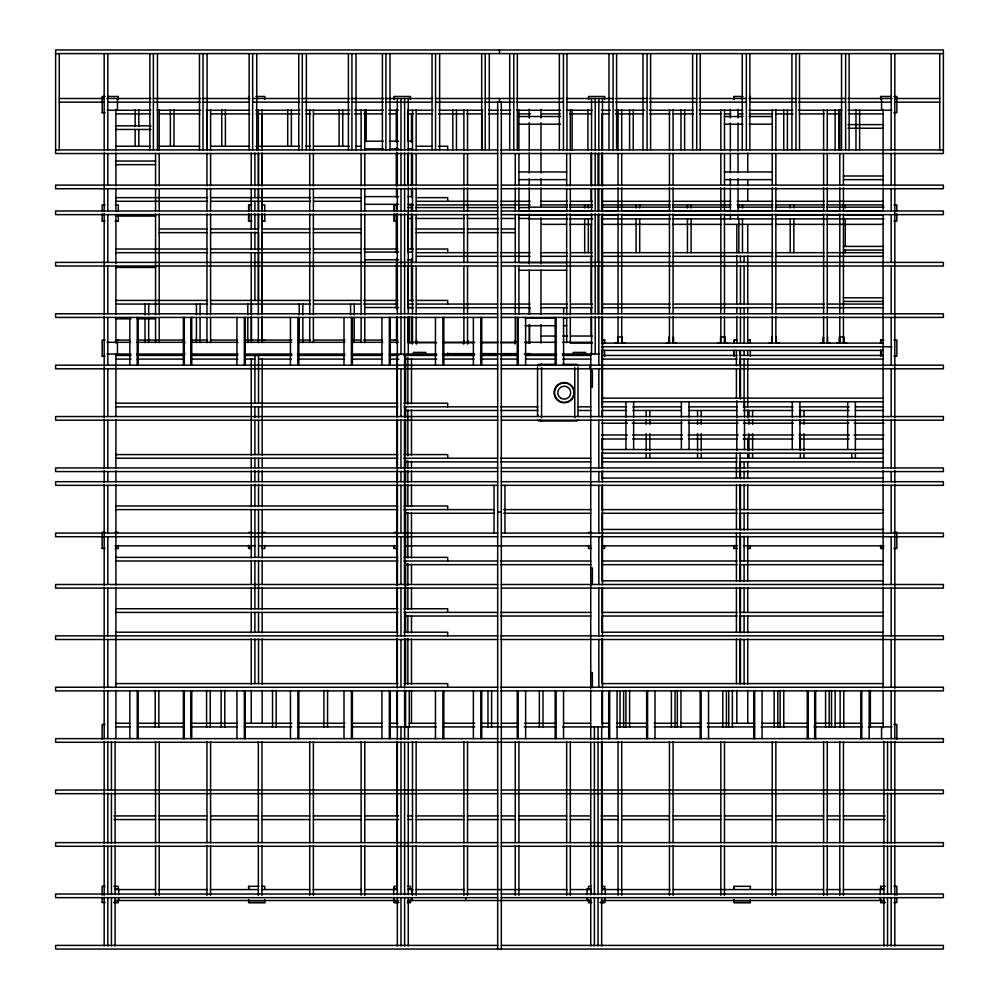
<?xml version="1.0" encoding="UTF-8"?>
<svg xmlns="http://www.w3.org/2000/svg" width="999" height="999" viewBox="0 0 999 999"><rect width="100%" height="100%" fill="white"/><g stroke="black" fill="none" stroke-linecap="round" stroke-linejoin="round"><path stroke-width="1.5" d="M396.516 308.042L396.516 265.984M396.516 251.973L396.516 214.585M396.516 185.002L396.516 153.846M396.516 141.383L396.516 110.24M397.327 584.165L397.327 420.317M404.607 584.165L404.607 420.317M408.254 342.295L408.254 317.645M408.254 308.391L408.254 265.871M408.254 252.834L408.254 214.086M408.254 184.765L408.254 153.571M408.254 141.246L408.254 110.24M590.746 894.679L590.746 742.444M601.673 890.022L601.673 742.444M602.484 354.033L602.484 342.295M537.912 414.91L537.912 415.759M105.095 96.478L102.148 96.478L102.223 112.587M105.095 221.116L102.223 221.029M105.095 340.072L102.148 340.072L102.223 356.181M248.626 221.116L248.701 213.749L248.626 221.116L251.573 221.116M394.293 213.749L394.293 221.116L394.38 213.749M105.095 548.463L102.223 548.376M248.626 545.516L248.626 548.463L248.701 545.466M394.293 545.516L394.293 548.463L394.38 545.466M105.095 902.522L102.223 902.434M591.508 548.376L588.598 548.376M248.626 902.522L264.81 902.522L248.626 902.522L248.626 899.575L248.701 902.434M734.19 545.516L734.19 548.463L734.265 545.466M394.293 899.575L394.293 902.522L398.751 902.434M880.668 545.516L880.668 548.463L880.743 545.466M591.458 902.522L588.523 902.522L591.508 902.434M734.19 902.522L750.374 902.522L734.19 902.522L734.19 899.575L734.265 902.434M880.743 902.434L880.743 899.525L880.668 902.522L885.114 902.434M55.619 53.596L943.381 53.596M108.029 96.478L118.332 96.478L118.257 99.475M255.981 96.478L264.81 96.478L264.735 99.475M394.293 99.425L394.293 96.478L410.477 96.478L410.402 99.475M588.598 99.475L588.523 96.478L604.707 96.478L604.62 99.475M734.19 96.478L734.265 99.475L734.19 96.478L743.019 96.478M880.668 96.478L880.743 99.475L880.668 96.478L890.971 96.478M893.905 96.478L896.852 96.478L896.852 112.675L893.905 112.675M59.253 98.501L104.171 98.501M106.868 98.501L150.961 98.501M153.371 98.501L200.861 98.501M203.009 98.501L250.025 98.501M252.647 98.501L299.975 98.501M302.285 98.501L349.887 98.501M351.923 98.501L383.891 98.501M385.926 98.501L432.654 98.501M435.564 98.501L482.792 98.501M485.202 98.501L513.798 98.501M516.308 98.501L563.436 98.501M566.396 98.501L613.074 98.501M615.259 98.501L647.077 98.501M649.225 98.501L696.715 98.501M699.113 98.501L746.353 98.501M748.988 98.501L795.991 98.501M798.139 98.501L845.629 98.501M848.039 98.501L892.132 98.501M894.829 98.501L939.747 98.501M59.253 102.148L104.171 102.148M107.817 102.148L150.861 102.148M153.371 102.148L200.499 102.148M203.009 102.148L249.126 102.148M252.647 102.148L299.775 102.148M302.285 102.148L349.413 102.148M351.923 102.148L383.441 102.148M385.926 102.148L432.043 102.148M435.564 102.148L482.692 102.148M485.202 102.148L513.798 102.148M516.308 102.148L563.436 102.148M566.957 102.148L613.074 102.148M615.559 102.148L647.077 102.148M649.587 102.148L696.715 102.148M699.225 102.148L746.353 102.148M749.874 102.148L795.991 102.148M798.501 102.148L845.629 102.148M848.139 102.148L891.183 102.148M894.829 102.148L939.747 102.148M107.105 110.24L150.861 110.24M157.093 110.24L200.674 110.24M206.081 110.24L249.7 110.24M255.694 110.24L299.975 110.24M305.594 110.24L349.887 110.24M354.533 110.24L383.341 110.24M388.748 110.24L398.339 110.24M407.604 110.24L432.842 110.24M438.798 110.24L482.704 110.24M488.611 110.24L498.289 110.24M500.711 110.24L510.739 110.24M516.62 110.24L560.589 110.24M566.421 110.24L592.195 110.24M601.423 110.24L610.451 110.24M615.122 110.24L644.63 110.24M649.238 110.24L693.094 110.24M699.113 110.24L742.881 110.24M748.988 110.24L792.731 110.24M798.326 110.24L841.907 110.24M848.139 110.24L891.895 110.24M102.148 112.675L105.095 112.675M115.609 113.886L149.95 113.886M157.742 113.886L199.875 113.886M210.801 113.886L249.812 113.886M256.056 113.886L299.75 113.886M305.994 113.886L310.677 113.886M313.798 113.886L349.687 113.886M354.37 113.886L360.602 113.886M363.723 113.886L382.455 113.886M388.698 113.886L396.503 113.886M407.417 113.886L413.661 113.886M416.783 113.886L432.392 113.886M438.636 113.886L463.598 113.886M466.72 113.886L482.317 113.886M488.561 113.886L497.927 113.886M501.048 113.886L510.414 113.886M518.219 113.886L530.694 113.886M541.62 113.886L560.352 113.886M569.705 113.886L591.558 113.886M601.423 113.886L609.215 113.886M615.446 113.886L643.493 113.886M649.725 113.886L669.967 113.886M673.089 113.886L693.343 113.886M699.575 113.886L721.378 113.886M724.5 113.886L730.731 113.886M738.523 113.886L743.194 113.886M749.425 113.886L772.789 113.886M775.911 113.886L793.044 113.886M799.275 113.886L824.2 113.886M827.309 113.886L841.333 113.886M849.125 113.886L883.403 113.886M518.918 116.508L560.514 116.508M724.475 116.508L742.956 116.508M749.125 116.508L772.227 116.508M518.918 124.201L560.514 124.201M724.475 124.201L742.956 124.201M749.125 124.201L772.227 124.201M848.064 124.6L883.491 124.6M115.509 125.824L150.936 125.824M848.064 128.247L883.491 128.247M115.509 129.458L150.936 129.458M364.76 141.196L383.241 141.196M389.398 141.196L398.638 141.196M407.879 141.196L412.5 141.196M115.609 146.254L149.912 146.254M157.705 146.254L199.8 146.254M210.714 146.254L249.7 146.254M255.931 146.254L299.588 146.254M305.819 146.254L310.502 146.254M313.624 146.254L349.475 146.254M355.719 146.254L360.389 146.254M416.521 146.254L432.117 146.254M438.349 146.254L447.702 146.254L447.702 149.9M364.76 148.888L383.241 148.888M389.398 148.888L398.638 148.888M407.879 148.888L412.5 148.888M55.619 149.9L497.677 149.9M500.561 149.9L943.381 149.9M497.677 153.534L55.619 153.534L55.619 49.95L943.381 49.95L943.381 153.534L500.561 153.534M115.509 161.026L155.557 161.026M115.509 164.66L155.557 164.66M518.918 171.953L566.67 171.953M724.475 171.953L772.227 171.953M843.443 175.999L883.491 175.999M518.918 179.633L566.67 179.633M724.475 179.633L772.227 179.633M843.443 179.633L883.491 179.633M497.677 185.102L55.619 185.102L55.619 188.736L497.677 188.736M501.323 185.102L943.381 185.102L943.381 188.736L501.323 188.736M364.76 196.628L398.638 196.628M407.879 196.628L412.5 196.628M115.609 197.64L207.592 197.64M210.714 197.64L310.502 197.64M313.624 197.64L360.389 197.64M416.521 197.64L447.702 197.64L447.702 201.286M115.609 201.286L207.592 201.286M210.714 201.286L310.502 201.286M313.624 201.286L360.389 201.286M416.521 201.286L497.44 201.286M500.561 201.286L530.132 201.286M541.021 201.286L567.482 201.286M570.591 201.286L592.382 201.286M601.723 201.286L670.192 201.286M673.301 201.286L730.893 201.286M737.112 201.286L772.914 201.286M776.023 201.286L824.262 201.286M827.384 201.286L883.403 201.286M364.76 204.32L398.638 204.32M407.879 204.32L412.5 204.32M102.223 210.839L102.148 204.92L105.095 204.92M115.335 205.007L118.332 204.92L118.257 210.839M248.701 205.007L248.701 210.839L248.626 204.92L251.623 205.007M261.813 205.007L264.81 204.92L264.735 210.839M394.293 210.814L394.293 204.92L397.29 205.007M408.741 204.92L413.411 204.92M416.521 204.92L497.44 204.92M500.561 204.92L530.132 204.92M541.021 204.92L567.482 204.92M569.705 204.92L592.382 204.92M601.723 204.92L670.192 204.92M672.702 204.92L730.893 204.92M737.112 204.92L772.914 204.92M775.699 204.92L824.262 204.92M827.197 204.92L883.403 204.92M893.905 204.92L896.852 204.92L896.777 210.839M529.245 207.155L567.407 207.155M569.767 207.155L592.295 207.155M601.623 207.155L670.042 207.155M672.664 207.155L730.694 207.155M737.724 207.155L772.689 207.155M775.286 207.155L824 207.155M826.523 207.155L883.965 207.155M407.854 207.555L412.537 207.555M415.659 207.555L464.036 207.555M467.157 207.555L498.376 207.555M501.498 207.555L515.546 207.555M518.668 207.555L529.595 207.555M497.677 210.989L55.619 210.989L55.619 214.635L497.677 214.635M501.323 210.989L943.381 210.989L943.381 214.635L501.323 214.635M566.67 211.201L518.918 211.201L518.918 187.837M570.317 211.201L591.87 211.201M602.659 211.201L618.056 211.201M621.703 211.201L669.442 211.201M673.089 211.201L720.841 211.201M724.475 211.201L772.227 211.201M775.861 211.201L823.613 211.201M827.259 211.201L839.797 211.201M843.443 211.201L883.491 211.201M518.918 214.835L566.67 214.835M570.317 214.835L591.87 214.835M602.659 214.835L618.056 214.835M621.703 214.835L669.442 214.835M673.089 214.835L720.841 214.835M724.475 214.835L772.227 214.835M775.861 214.835L823.613 214.835M827.259 214.835L839.797 214.835M843.443 214.835L883.491 214.835M115.509 216.059L155.557 216.059M407.854 218.481L412.537 218.481M415.659 218.481L464.036 218.481M467.157 218.481L498.376 218.481M501.498 218.481L515.546 218.481M518.668 218.481L529.595 218.481M529.245 218.881L567.407 218.881M569.343 218.881L592.607 218.881M601.298 218.881L670.354 218.881M672.352 218.881L773.388 218.881M775.062 218.881L883.965 218.881M115.335 221.029L118.332 221.116L115.385 221.116M248.701 221.029L251.623 221.029M261.813 221.029L264.81 221.116L261.863 221.116M394.38 221.029L397.29 221.029M394.293 221.116L397.24 221.116M893.905 221.116L896.852 221.116L896.777 213.749M541.608 224.35L566.583 224.35M569.705 224.35L591.545 224.35M602.472 224.35L669.58 224.35M672.702 224.35L721.078 224.35M724.2 224.35L772.577 224.35M775.699 224.35L824.075 224.35M827.197 224.35L883.378 224.35M159.203 228.996L206.943 228.996M210.589 228.996L258.341 228.996M261.975 228.996L309.727 228.996M313.374 228.996L361.114 228.996M416.146 228.996L463.898 228.996M467.532 228.996L498.339 228.996M501.423 228.996L515.284 228.996M159.203 232.642L206.943 232.642M210.589 232.642L258.341 232.642M261.975 232.642L309.727 232.642M313.374 232.642L361.114 232.642M416.146 232.642L463.898 232.642M467.532 232.642L498.339 232.642M501.423 232.642L515.284 232.642M843.443 246.403L883.491 246.403M115.609 249.026L207.592 249.026M210.714 249.026L310.502 249.026M313.624 249.026L360.389 249.026M363.511 249.026L397.814 249.026M408.728 249.026L413.411 249.026M416.521 249.026L447.702 249.026L447.702 252.672M843.443 250.037L883.491 250.037M364.76 252.06L398.638 252.06M407.879 252.06L412.5 252.06M115.609 252.672L207.592 252.672M210.714 252.672L310.502 252.672M313.624 252.672L360.389 252.672M416.521 252.672L497.44 252.672M500.561 252.672L530.132 252.672M541.021 252.672L567.482 252.672M570.591 252.672L592.382 252.672M601.723 252.672L670.192 252.672M673.301 252.672L772.914 252.672M776.023 252.672L824.262 252.672M827.384 252.672L883.403 252.672M416.521 256.318L497.44 256.318M500.561 256.318L530.132 256.318M541.021 256.318L567.482 256.318M570.591 256.318L592.382 256.318M601.723 256.318L670.192 256.318M673.301 256.318L772.914 256.318M776.023 256.318L824.262 256.318M827.384 256.318L883.403 256.318M364.76 259.752L398.638 259.752M407.879 259.752L412.5 259.752M497.677 262.387L55.619 262.387L55.619 266.021L497.677 266.021M501.323 262.387L943.381 262.387L943.381 266.021L501.323 266.021M566.67 262.587L518.918 262.587L518.918 214.323M115.509 267.445L155.557 267.445M518.918 270.279L566.67 270.279M843.443 297.789L883.491 297.789M115.609 300.424L207.592 300.424M210.714 300.424L310.502 300.424M313.624 300.424L360.389 300.424M363.511 300.424L397.814 300.424M408.728 300.424L413.411 300.424M416.521 300.424L447.702 300.424L447.702 304.058M843.443 301.436L883.491 301.436M115.609 304.058L207.592 304.058M210.714 304.058L310.502 304.058M313.624 304.058L360.389 304.058M363.511 304.058L397.814 304.058M408.728 304.058L413.411 304.058M416.521 304.058L497.44 304.058M500.561 304.058L530.132 304.058M541.021 304.058L567.482 304.058M570.591 304.058L592.382 304.058M601.723 304.058L670.192 304.058M673.301 304.058L772.914 304.058M776.023 304.058L824.262 304.058M827.384 304.058L883.403 304.058M364.76 307.505L398.638 307.505M407.879 307.505L412.5 307.505M408.741 307.704L413.411 307.704M416.521 307.704L497.44 307.704M500.561 307.704L530.132 307.704M541.021 307.704L567.482 307.704M570.591 307.704L592.382 307.704M601.723 307.704L670.192 307.704M673.301 307.704L772.914 307.704M776.023 307.704L824.262 307.704M827.384 307.704L883.403 307.704M497.677 313.773L55.619 313.773L55.619 317.42L497.677 317.42M501.323 313.773L943.381 313.773L943.381 317.42L501.323 317.42M525.087 318.019L555.894 318.019M563.586 318.019L566.67 318.019M115.509 318.831L130.919 318.831M137.075 318.831L155.557 318.831M525.087 325.711L555.894 325.711M563.586 325.711L566.67 325.711M541.046 336.026L556.555 336.026M562.762 336.026L567.407 336.026M570.516 336.026L592.232 336.026M669.08 336.963L669.08 343.107M720.466 336.963L724.837 336.963L724.837 343.107M771.865 336.963L771.865 343.107M776.073 336.963L776.235 343.107M827.622 336.963L827.622 343.107M129.645 340.072L115.385 340.072L118.257 340.159M137.437 340.072L184.216 340.072M192.008 340.072L207.605 340.072M210.727 340.072L237.225 340.072M245.03 340.072L291.795 340.072M298.039 340.072L310.514 340.072M313.636 340.072L344.817 340.072M352.61 340.072L360.402 340.072M363.524 340.072L382.242 340.072M390.035 340.072L397.827 340.072M737.137 340.072L734.19 340.072L734.19 343.019L734.265 340.159L737.187 340.159M750.374 340.072L747.427 340.072L750.299 340.159L750.299 343.069M893.905 340.072L896.852 340.072L896.852 356.256L893.905 356.256M261.813 340.159L264.735 340.159M397.29 340.159L394.293 340.072M604.62 340.159L601.71 340.159L604.707 340.072L604.62 343.069M107.105 342.295L130.632 342.295M136.826 342.295L185.04 342.295M190.547 342.295L238.024 342.295M244.955 342.295L291.633 342.295M297.814 342.295L344.73 342.295M351.423 342.295L382.767 342.295M389.56 342.295L398.339 342.295M407.667 342.295L436.088 342.295M443.469 342.295L474.75 342.295M480.819 342.295L498.289 342.295M500.711 342.295L518.219 342.295M524.463 342.295L556.53 342.295M562.749 342.295L591.82 342.295M408.529 342.707L413.211 342.707M416.333 342.707L436.625 342.707M442.869 342.707L474.088 342.707M480.332 342.707L497.502 342.707M500.624 342.707L514.672 342.707M525.599 342.707L530.282 342.707M617.694 342.944L615.022 343.107M622.065 342.944L624.899 343.107M669.08 342.944L666.408 343.107M673.451 342.944L676.286 343.107M720.466 342.944L717.806 343.107M724.837 342.944L727.672 343.107M771.865 342.944L769.193 343.107M776.235 342.944L779.058 343.107M823.251 342.944L820.579 343.107M827.622 342.944L830.456 343.107M839.435 342.944L836.762 343.107M843.805 342.944L846.64 343.107M570.317 343.107L592.12 343.107M601.46 343.107L883.403 343.107M601.46 346.753L891.895 346.753M601.46 350.387L883.403 350.387M447.552 353.634L474.088 353.634M480.332 353.634L497.502 353.634M500.624 353.634L517.794 353.634M525.599 353.634L530.282 353.634M107.105 354.033L130.769 354.033M136.763 354.033L185.04 354.033M190.584 354.033L237.899 354.033M244.505 354.033L291.895 354.033M297.44 354.033L344.855 354.033M351.423 354.033L382.53 354.033M389.398 354.033L436.575 354.033M442.395 354.033L474.75 354.033M480.881 354.033L518.119 354.033M524.25 354.033L556.655 354.033M562.275 354.033L599.55 354.033M115.559 355.444L131.031 355.444M137.225 355.444L184.216 355.444M191.421 355.444L237.862 355.444M245.017 355.444L291.795 355.444M297.515 355.444L344.805 355.444M352.085 355.444L382.217 355.444M389.51 355.444L398.863 355.444M404.046 355.444L436.788 355.444M442.982 355.444L474.1 355.444M480.332 355.444L497.44 355.444M500.561 355.444L517.682 355.444M525.462 355.444L556.58 355.444M562.762 355.444L590.821 355.444M601.723 355.444L737.112 355.444M740.222 355.444L883.403 355.444M102.148 356.256L105.095 356.256M115.559 359.091L131.031 359.091M137.225 359.091L183.679 359.091M191.421 359.091L237.862 359.091M245.604 359.091L254.895 359.091M258.541 359.091L291.283 359.091M297.515 359.091L344.293 359.091M352.085 359.091L381.718 359.091M389.51 359.091L398.863 359.091M405.619 359.091L436.75 359.091M442.982 359.091L474.1 359.091M480.332 359.091L497.44 359.091M500.561 359.091L517.682 359.091M525.462 359.091L556.58 359.091M562.812 359.091L590.821 359.091M601.723 359.091L737.112 359.091M740.222 359.091L883.403 359.091M556.218 364.348L539.16 364.348A1.623 1.623 0 0 0 537.537 365.971M562.425 364.348L576.386 364.348A1.623 1.623 0 0 1 577.996 365.971M497.677 365.159L55.619 365.159L55.619 368.806L497.677 368.806M501.323 365.159L943.381 365.159L943.381 368.806L501.323 368.806M590.746 370.567L592.37 370.567L592.37 387.162L590.746 387.162M602.16 398.139L883.416 398.139M602.16 401.785L883.416 401.785M115.609 403.196L397.814 403.196M404.046 403.196L447.702 403.196L447.702 406.843M115.609 406.843L397.814 406.843M404.046 406.843L497.44 406.843M500.561 406.843L537.912 406.843M578.371 406.843L590.821 406.843M601.723 406.843L626.623 406.843M632.842 406.843L681.093 406.843M688.873 406.843L737.112 406.843M743.343 406.843L793.144 406.843M799.362 406.843L849.162 406.843M855.394 406.843L883.403 406.843M405.619 410.477L497.44 410.477M500.561 410.477L537.912 410.477M578.371 410.477L590.821 410.477M601.723 410.477L626.623 410.477M632.842 410.477L681.093 410.477M688.873 410.477L737.112 410.477M743.343 410.477L793.144 410.477M799.362 410.477L849.162 410.477M855.394 410.477L883.403 410.477M497.677 416.546L55.619 416.546L55.619 420.192L497.677 420.192M501.323 416.546L943.381 416.546L943.381 420.192L501.323 420.192M601.66 423.226L627.422 423.226M632.105 423.226L681.992 423.226M688.224 423.226L738.111 423.226M743.568 423.226L793.468 423.226M799.699 423.226L848.8 423.226M854.282 423.226L883.915 423.226M601.66 434.965L627.534 434.965M632.504 434.965L682.342 434.965M688.061 434.965L738.373 434.965M743.031 434.965L793.468 434.965M799.063 434.965L849.425 434.965M854.083 434.965L883.915 434.965M601.548 439.011L626.46 439.011M632.692 439.011L682.517 439.011M688.748 439.011L737.025 439.011M743.256 439.011L793.081 439.011M799.312 439.011L849.138 439.011M855.369 439.011L883.403 439.011M602.16 449.525L883.416 449.525M602.16 453.171L883.416 453.171M115.609 454.582L397.814 454.582M404.046 454.582L447.702 454.582L447.702 458.229M115.609 458.229L397.814 458.229M404.046 458.229L497.44 458.229M500.561 458.229L590.821 458.229M601.723 458.229L737.112 458.229M740.222 458.229L883.403 458.229M405.619 461.863L497.44 461.863M500.561 461.863L590.821 461.863M601.723 461.863L737.112 461.863M740.222 461.863L883.403 461.863M497.677 467.944L55.619 467.944L55.619 471.578L497.677 471.578M501.323 467.944L943.381 467.944L943.381 471.578L501.323 471.578M602.16 478.059L883.416 478.059M497.677 481.693L55.619 481.693L55.619 485.339L497.677 485.339M501.323 481.693L943.381 481.693L943.381 485.339L501.323 485.339M115.609 505.969L397.814 505.969M404.046 505.969L447.702 505.969L447.702 509.615M115.609 509.615L397.814 509.615M404.046 509.615L494.33 509.615M503.671 509.615L590.821 509.615M601.723 509.615L737.112 509.615M740.222 509.615L883.403 509.615M497.677 512.05L501.323 512.05M405.619 513.261L494.33 513.261M503.671 513.261L590.821 513.261M601.723 513.261L737.112 513.261M740.222 513.261L883.403 513.261M602.16 529.445L883.416 529.445M105.095 532.28L102.148 532.28L102.148 548.463M115.335 532.355L118.332 532.28M248.701 532.355L251.623 532.355M261.813 532.355L264.81 532.28M397.29 532.355L394.38 532.355M591.508 532.355L588.598 532.355M893.905 532.28L896.852 532.28M497.677 533.079L55.619 533.079L55.619 536.725L497.677 536.725M501.323 533.079L943.381 533.079L943.381 536.725L501.323 536.725M115.085 545.829L255.444 545.829M258.566 545.829L397.352 545.829M405.157 545.829L590.734 545.829M601.648 545.829L737.324 545.829M743.556 545.829L883.915 545.829M115.335 548.376L118.332 548.463L118.257 545.466M248.626 548.463L251.623 548.376M261.813 548.376L264.81 548.463L264.735 545.466M394.293 548.463L397.29 548.376M601.71 548.376L604.707 548.463L604.62 545.466M734.19 548.463L737.187 548.376M747.377 548.376L750.374 548.463L750.299 545.466M880.668 548.463L883.665 548.376M893.905 548.463L896.852 548.463L896.777 532.355M115.609 557.367L397.814 557.367M404.046 557.367L447.702 557.367L447.702 561.001M115.609 561.001L397.814 561.001M404.046 561.001L497.44 561.001M500.561 561.001L590.821 561.001M601.723 561.001L737.112 561.001M740.222 561.001L883.403 561.001M405.619 564.647L497.44 564.647M500.561 564.647L590.821 564.647M601.723 564.647L737.112 564.647M740.222 564.647L883.403 564.647M590.746 567.919L592.37 567.919L592.37 584.515L590.746 584.515M602.16 580.831L883.416 580.831M497.677 584.477L55.619 584.477L55.619 588.111L497.677 588.111M501.323 584.477L943.381 584.477L943.381 588.111L501.323 588.111M115.609 608.753L397.814 608.753M404.046 608.753L447.702 608.753L447.702 612.399M115.609 612.399L397.814 612.399M404.046 612.399L497.44 612.399M500.561 612.399L590.821 612.399M601.723 612.399L737.112 612.399M740.222 612.399L883.403 612.399M405.619 616.033L497.44 616.033M500.561 616.033L590.821 616.033M601.723 616.033L737.112 616.033M740.222 616.033L883.403 616.033M115.609 632.217L397.814 632.217M404.046 632.217L447.702 632.217L447.702 635.864M602.16 632.217L883.416 632.217M497.677 635.864L55.619 635.864L55.619 639.51L497.677 639.51M500.561 635.864L943.381 635.864L943.381 639.51L500.561 639.51M590.746 672.564L592.37 672.564L592.37 687.649M115.609 683.603L397.814 683.603M404.046 683.603L447.702 683.603L447.702 687.25M602.16 683.603L883.416 683.603M497.677 687.25L55.619 687.25L55.619 690.896L497.677 690.896M500.561 687.25L943.381 687.25L943.381 690.896L500.561 690.896M115.609 723.264L129.645 723.264M137.437 723.264L184.216 723.264M192.008 723.264L237.225 723.264M245.03 723.264L291.795 723.264M298.039 723.264L344.817 723.264M352.61 723.264L382.242 723.264M390.035 723.264L397.827 723.264M409.265 723.264L435.776 723.264M443.581 723.264L474.775 723.264M481.006 723.264L498.164 723.264M501.286 723.264L518.444 723.264M524.675 723.264L555.869 723.264M563.673 723.264L590.184 723.264M602.659 723.264L608.903 723.264M616.695 723.264L646.328 723.264M654.12 723.264L677.522 723.264M680.644 723.264L700.911 723.264M707.155 723.264L728.983 723.264M732.105 723.264L753.945 723.264M761.738 723.264L780.456 723.264M783.578 723.264L806.967 723.264M814.772 723.264L831.917 723.264M835.039 723.264L861.55 723.264M869.355 723.264L883.391 723.264M102.148 739.198L102.148 724.475L105.095 724.475M893.905 724.475L896.852 724.475L896.852 739.198M115.909 726.91L129.995 726.91M137.462 726.91L184.328 726.91M190.534 726.91L237.2 726.91M244.493 726.91L291.621 726.91M297.452 726.91L344.493 726.91M352.235 726.91L381.868 726.91M389.56 726.91L436.326 726.91M442.569 726.91L474.75 726.91M480.856 726.91L518.144 726.91M524.25 726.91L556.431 726.91M562.674 726.91L609.452 726.91M616.47 726.91L647.577 726.91M654.27 726.91L701.51 726.91M707.367 726.91L754.482 726.91M761.101 726.91L808.453 726.91M813.96 726.91L862.174 726.91M868.318 726.91L891.895 726.91M497.952 738.636L55.619 738.636L55.619 742.282L943.381 742.282L943.381 738.636L501.048 738.636M497.677 790.034L55.619 790.034L55.619 793.668L497.677 793.668M501.323 790.034L943.381 790.034L943.381 793.668L501.323 793.668M113.973 815.921L155.557 815.921M159.203 815.921L206.943 815.921M210.589 815.921L258.341 815.921M261.975 815.921L309.727 815.921M313.374 815.921L361.114 815.921M364.76 815.921L398.638 815.921M407.879 815.921L412.5 815.921M416.146 815.921L463.898 815.921M467.532 815.921L498.339 815.921M501.423 815.921L515.284 815.921M518.918 815.921L566.67 815.921M570.317 815.921L590.334 815.921M601.111 815.921L618.056 815.921M621.703 815.921L669.442 815.921M673.089 815.921L720.841 815.921M724.475 815.921L772.227 815.921M775.861 815.921L823.613 815.921M827.259 815.921L839.797 815.921M843.443 815.921L885.027 815.921M113.973 819.567L155.557 819.567M159.203 819.567L206.943 819.567M210.589 819.567L258.341 819.567M261.975 819.567L309.727 819.567M313.374 819.567L361.114 819.567M364.76 819.567L398.638 819.567M407.879 819.567L412.5 819.567M416.146 819.567L463.898 819.567M467.532 819.567L498.339 819.567M501.423 819.567L515.284 819.567M518.918 819.567L566.67 819.567M570.317 819.567L590.334 819.567M601.111 819.567L618.056 819.567M621.703 819.567L669.442 819.567M673.089 819.567L720.841 819.567M724.475 819.567L772.227 819.567M775.861 819.567L823.613 819.567M827.259 819.567L839.797 819.567M843.443 819.567L885.027 819.567M497.677 842.632L55.619 842.632L55.619 846.278L497.677 846.278M501.323 842.632L943.381 842.632L943.381 846.278L501.323 846.278M102.148 895.154L102.148 886.325L105.095 886.325M113.886 886.413L118.332 886.325L118.257 889.322M248.626 886.325L248.701 889.322L248.626 886.325L258.928 886.325M261.813 886.413L264.81 886.325L264.735 889.322M394.293 889.272L394.293 886.325L397.29 886.413M407.492 886.413L410.477 886.325L410.402 889.322M588.598 889.322L588.523 886.325L591.508 886.413M601.71 886.413L604.707 886.325L604.62 889.322M734.19 886.325L734.265 889.322L734.19 886.325L750.374 886.325L750.299 889.322M880.668 886.325L880.743 889.322L880.668 886.325L885.114 886.413M893.905 886.325L896.852 886.325L896.852 895.154M115.097 888.76L118.744 888.76L118.744 894.629M397.327 888.76L393.693 888.76L393.693 894.629M408.254 888.76L411.9 888.76L411.9 894.629M601.673 888.76L605.307 888.76L605.307 894.629M883.903 888.76L880.256 888.76L880.256 894.629M115.085 889.572L155.632 889.572M158.754 889.572L207.093 889.572M210.215 889.572L258.566 889.572M261.676 889.572L310.027 889.572M313.137 889.572L361.488 889.572M364.61 889.572L397.352 889.572M408.266 889.572L412.949 889.572M416.071 889.572L464.41 889.572M467.532 889.572L567.332 889.572M570.454 889.572L590.734 889.572M601.648 889.572L670.267 889.572M673.388 889.572L773.189 889.572M776.31 889.572L823.089 889.572M826.21 889.572L840.246 889.572M843.368 889.572L883.915 889.572M497.677 894.018L55.619 894.018L55.619 897.664L497.677 897.664M501.323 894.018L943.381 894.018L943.381 897.664L501.323 897.664M115.085 900.499L398.701 900.499M408.054 900.499L590.746 900.499M601.473 900.499L883.915 900.499M113.886 902.434L118.332 902.522L113.923 902.522M407.492 902.434L410.477 902.522L407.542 902.522M600.249 902.434L604.707 902.522L600.287 902.522M394.293 902.522L398.713 902.522M880.668 902.522L885.077 902.522M893.905 902.522L896.852 902.522L896.777 898.064M497.677 945.404L55.619 945.404L55.619 949.05L943.381 949.05L943.381 945.404L501.323 945.404M394.293 96.478L394.38 99.475M394.293 204.92L394.38 210.839M394.293 886.325L394.38 889.322M939.747 53.596L939.747 149.9M894.829 53.596L894.829 150.699M894.829 152.909L894.829 185.914M894.829 188.037L894.829 417.607M894.829 419.418L894.829 468.331M894.829 470.541L894.829 482.642M894.829 484.552L894.829 688.299M894.829 690.272L894.829 738.636M894.829 741.345L894.829 843.069M894.829 845.666L894.829 895.304M894.829 897.377L894.829 945.928M891.183 53.596L891.183 149.9M891.183 153.534L891.183 185.102M891.183 188.736L891.183 210.989M891.183 214.635L891.183 262.387M891.183 266.021L891.183 313.773M891.183 317.42L891.183 365.159M891.183 368.806L891.183 416.546M891.183 420.192L891.183 467.944M891.183 471.578L891.183 481.693M891.183 485.339L891.183 533.079M891.183 536.725L891.183 584.477M891.183 588.111L891.183 635.864M891.183 639.51L891.183 687.25M891.183 690.896L891.183 738.636M891.183 741.758L891.183 790.072M891.183 793.194L891.183 843.069M891.183 846.178L891.183 894.505M891.183 897.614L891.183 945.928M887.549 741.758L887.549 790.072M887.549 793.194L887.549 843.069M887.549 846.178L887.549 894.505M887.549 897.614L887.549 945.928M883.903 741.345L883.903 843.069M883.903 845.878L883.903 894.629M883.903 897.564L883.903 945.928M883.091 109.403L883.091 185.864M883.091 188.037L883.091 211.376M883.091 214.498L883.091 417.694M883.091 419.58L883.091 468.281M883.091 470.641L883.091 482.292M883.091 484.652L883.091 585.127M883.091 587.15L883.091 687.949M883.091 690.321L883.091 727.747M881.555 98.501L881.555 110.24M881.555 726.91L881.555 738.636M880.743 350.349L880.743 356.181L880.668 350.374M880.256 897.564L880.256 900.499M870.354 690.334L870.354 727.297M869.18 690.896L869.18 738.636M861.762 690.896L861.762 738.636M860.813 690.896L860.813 738.636M859.627 109.853L859.627 149.9M855.981 109.853L855.981 149.9M855.381 401.785L855.381 417.182M855.381 419.717L855.381 450.524M855.381 453.608L855.381 458.229M851.735 453.608L851.735 458.229M849.15 53.596L849.15 149.9M847.689 401.785L847.689 417.182M847.689 420.267L847.689 449.525M845.629 53.596L845.629 149.9M845.266 204.92L845.266 208.004M845.266 218.793L845.266 246.516M845.266 249.588L845.266 252.672M843.805 343.107L843.805 336.963L839.435 336.963L839.31 343.107M843.768 690.896L843.768 727.397M843.643 336.963L843.643 343.107M843.443 153.446L843.443 184.54M843.443 187.65L843.443 210.964M843.443 214.073L843.443 313.574M843.443 316.683L843.443 343.107M843.443 741.745L843.443 842.569M843.443 845.666L843.443 895.304M841.545 53.596L841.545 149.9M840.122 690.896L840.122 727.397M839.797 109.915L839.797 150.337M839.797 153.446L839.797 184.54M839.797 187.65L839.797 210.964M839.797 214.073L839.797 313.574M839.797 316.683L839.797 343.107M839.797 741.745L839.797 842.569M839.797 845.666L839.797 895.304M839.597 336.963L839.597 343.107M838.785 109.853L838.785 149.9M835.139 109.853L835.139 149.9M835.139 690.334L835.139 727.297M831.505 690.334L831.505 727.297M829.195 690.896L829.195 727.397M827.259 109.915L827.259 150.337M827.259 153.446L827.259 184.54M827.259 187.65L827.259 210.964M827.259 214.073L827.259 313.574M827.259 316.683L827.259 343.107M827.259 741.745L827.259 842.569M827.259 845.666L827.259 895.304M825.561 690.896L825.561 727.397M823.613 109.915L823.613 150.337M823.613 153.446L823.613 184.54M823.613 187.65L823.613 210.964M823.613 214.073L823.613 313.574M823.613 316.683L823.613 343.107M823.613 741.745L823.613 842.569M823.613 845.666L823.613 895.304M823.413 343.107L823.413 336.963L823.126 343.107M815.634 690.896L815.634 738.636M814.697 690.896L814.697 738.636M808.216 690.896L808.216 738.636M807.267 690.896L807.267 738.636M803.983 410.477L803.983 416.645M803.983 419.717L803.983 424.338M803.983 433.578L803.983 450.524M803.983 453.608L803.983 458.229M800.349 410.477L800.349 416.645M800.349 419.717L800.349 424.338M800.349 433.578L800.349 450.524M800.349 453.608L800.349 458.229M799.937 401.785L799.937 417.182M799.937 420.267L799.937 449.525M799.512 53.596L799.512 149.9M795.991 53.596L795.991 149.9M793.868 204.92L793.868 208.004M793.868 218.793L793.868 252.672M792.257 401.785L792.257 417.182M792.257 420.267L792.257 449.525M791.907 53.596L791.907 149.9M790.234 204.92L790.234 208.004M790.234 218.793L790.234 252.672M787.399 109.853L787.399 149.9M783.753 109.853L783.753 149.9M783.753 690.334L783.753 727.297M780.119 690.334L780.119 727.297M777.809 690.896L777.809 727.397M775.861 109.915L775.861 150.337M775.861 153.446L775.861 184.54M775.861 187.65L775.861 210.964M775.861 214.073L775.861 313.574M775.861 316.683L775.861 343.107M775.861 741.745L775.861 842.569M775.861 845.666L775.861 895.304M774.163 690.896L774.163 727.397M772.227 109.915L772.227 150.337M772.227 153.446L772.227 184.54M772.227 187.65L772.227 210.964M772.227 214.073L772.227 313.574M772.227 316.683L772.227 343.107M772.227 741.745L772.227 842.569M772.227 845.666L772.227 895.304M762.087 690.896L762.087 738.636M754.67 690.896L754.67 738.636M753.721 690.896L753.721 738.636M752.597 410.477L752.597 416.645M752.597 419.717L752.597 424.338M752.597 433.578L752.597 450.524M752.597 453.608L752.597 458.229M750.374 96.478L750.299 99.475M750.299 350.349L750.374 356.256M750.299 899.525L750.374 902.522M749.874 53.596L749.874 149.9M748.963 410.477L748.963 416.645M748.963 419.717L748.963 424.338M748.963 433.578L748.963 450.524M748.963 453.608L748.963 458.229M747.739 153.022L747.739 171.703M747.739 179.495L747.739 185.727M747.739 188.836L747.739 201.298M747.739 224.663L747.739 252.697M747.739 255.819L747.739 304.096M747.739 307.217L747.739 313.436M747.739 316.558L747.739 343.032M747.739 350.824L747.739 355.494M747.739 358.604L747.739 406.893M747.739 410.002L747.739 417.794M747.739 438.037L747.739 450.499M747.739 453.621L747.739 458.291M747.739 461.401L747.739 467.632M747.739 470.754L747.739 478.533M747.739 484.765L747.739 509.69M747.739 512.799L747.739 529.932M747.739 536.163L747.739 581.331M747.739 587.562L747.739 612.487M747.739 615.596L747.739 632.729M747.739 638.96L747.739 684.128M747.739 690.359L747.739 723.064M746.353 53.596L746.353 149.9M744.505 401.785L744.505 417.182M744.505 420.267L744.505 449.525M744.105 256.318L744.105 262.475M744.105 265.559L744.105 304.058M744.105 307.704L744.105 313.861M744.105 316.945L744.105 343.132M744.105 350.824L744.105 355.444M744.105 359.091L744.105 406.843M744.105 461.863L744.105 468.032M744.105 471.116L744.105 478.808M744.105 484.977L744.105 509.615M744.105 513.261L744.105 530.194M744.105 536.363L744.105 561.001M744.105 564.647L744.105 581.593M744.105 587.749L744.105 612.399M744.105 616.033L744.105 632.817M744.105 639.51L744.105 684.165M742.482 204.92L742.482 208.004M742.482 218.793L742.482 252.672M742.269 53.596L742.269 149.9M740.459 256.318L740.459 262.475M740.459 265.559L740.459 304.058M740.459 307.704L740.459 313.861M740.459 316.945L740.459 343.132M740.459 350.824L740.459 355.444M740.459 359.091L740.459 399.138M740.459 461.863L740.459 468.032M740.459 471.116L740.459 478.808M740.459 484.977L740.459 509.615M740.459 513.261L740.459 530.194M740.459 536.363L740.459 561.001M740.459 564.647L740.459 581.593M740.459 587.749L740.459 612.399M740.459 616.033L740.459 632.817M740.459 639.51L740.459 684.165M740.059 350.387L740.059 365.796M740.059 368.881L740.059 398.139M740.059 453.171L740.059 478.059M740.059 484.777L740.059 529.445M740.059 533.079L740.059 580.831M740.059 587.549L740.059 632.217M740.059 638.948L740.059 683.603M738.848 204.92L738.848 208.004M738.848 218.793L738.848 252.672M738.036 109.316L738.036 117.932M738.036 123.064L738.036 150.974M738.036 153.309L738.036 172.702M738.036 178.759L738.036 185.614M738.036 188.024L738.036 211.551M738.036 214.261L738.036 218.881M736.825 224.663L736.825 252.697M736.825 255.819L736.825 304.096M736.825 307.217L736.825 313.436M736.825 316.558L736.825 343.032M736.825 400.661L736.825 417.794M736.825 420.267L736.825 450.499M736.825 690.359L736.825 723.064M736.413 350.387L736.413 365.796M736.413 368.881L736.413 398.139M736.413 453.171L736.413 478.059M736.413 484.777L736.413 529.445M736.413 533.079L736.413 580.831M736.413 587.549L736.413 632.217M736.413 638.948L736.413 683.603M734.265 350.349L734.265 356.181L734.19 350.374M732.367 690.334L732.367 727.297M730.344 109.316L730.344 117.932M730.344 123.064L730.344 150.974M730.344 153.309L730.344 172.702M730.344 178.759L730.344 185.614M730.344 188.024L730.344 211.551M730.344 214.261L730.344 218.881M728.721 690.334L728.721 727.297M726.423 690.896L726.423 727.397M724.675 336.963L724.675 343.107M724.475 109.915L724.475 150.337M724.475 153.446L724.475 184.54M724.475 187.65L724.475 210.964M724.475 214.073L724.475 313.574M724.475 316.683L724.475 343.107M724.475 741.745L724.475 842.569M724.475 845.666L724.475 895.304M722.776 690.896L722.776 727.397M720.841 109.915L720.841 150.337M720.841 153.446L720.841 184.54M720.841 187.65L720.841 210.964M720.841 214.073L720.841 313.574M720.841 316.683L720.841 343.107M720.841 741.745L720.841 842.569M720.841 845.666L720.841 895.304M720.629 336.963L720.466 343.107M708.541 690.896L708.541 738.636M701.211 410.477L701.211 416.645M701.211 419.717L701.211 424.338M701.211 433.578L701.211 450.524M701.211 453.608L701.211 458.229M701.123 690.896L701.123 738.636M700.237 53.596L700.237 149.9M700.174 690.896L700.174 738.636M697.564 410.477L697.564 416.645M697.564 419.717L697.564 424.338M697.564 433.578L697.564 450.524M697.564 453.608L697.564 458.229M696.715 53.596L696.715 149.9M692.632 53.596L692.632 149.9M691.096 204.92L691.096 208.004M691.096 218.793L691.096 252.672M689.073 401.785L689.073 417.182M689.073 420.267L689.073 449.525M687.449 204.92L687.449 208.004M687.449 218.793L687.449 252.672M684.615 109.853L684.615 149.9M681.38 401.785L681.38 417.182M681.38 420.267L681.38 449.525M680.981 109.853L680.981 149.9M680.981 690.334L680.981 727.297M677.334 690.334L677.334 727.297M675.037 690.896L675.037 727.397M673.451 343.107L673.451 336.963L673.289 343.107M673.089 109.915L673.089 150.337M673.089 153.446L673.089 184.54M673.089 187.65L673.089 210.964M673.089 214.073L673.089 313.574M673.089 316.683L673.089 343.107M673.089 741.745L673.089 842.569M673.089 845.666L673.089 895.304M671.39 690.896L671.39 727.397M669.442 109.915L669.442 150.337M669.442 153.446L669.442 184.54M669.442 187.65L669.442 210.964M669.442 214.073L669.442 313.574M669.442 316.683L669.442 343.107M669.442 741.745L669.442 842.569M669.442 845.666L669.442 895.304M655.007 690.896L655.007 738.636M650.599 53.596L650.599 149.9M649.825 410.477L649.825 416.645M649.825 419.717L649.825 424.338M649.825 433.578L649.825 450.524M649.825 453.608L649.825 458.229M647.577 690.896L647.577 738.636M647.077 53.596L647.077 149.9M646.628 690.896L646.628 738.636M646.178 410.477L646.178 416.645M646.178 419.717L646.178 424.338M646.178 433.578L646.178 450.524M646.178 453.608L646.178 458.229M642.994 53.596L642.994 149.9M639.71 204.92L639.71 208.004M639.71 218.793L639.71 252.672M636.063 204.92L636.063 208.004M636.063 218.793L636.063 252.672M633.641 401.785L633.641 417.182M633.641 420.267L633.641 449.525M633.229 109.853L633.229 149.9M629.595 109.853L629.595 149.9M629.595 690.334L629.595 727.297M625.948 401.785L625.948 417.182M625.948 420.267L625.948 449.525M625.948 690.334L625.948 727.297M623.638 690.896L623.638 727.397M622.065 343.107L622.065 336.963L617.694 336.963L617.694 343.107M621.902 336.963L621.902 343.107M621.703 109.915L621.703 150.337M621.703 153.446L621.703 184.54M621.703 187.65L621.703 210.964M621.703 214.073L621.703 313.574M621.703 316.683L621.703 343.107M621.703 741.745L621.703 842.569M621.703 845.666L621.703 895.304M620.004 690.896L620.004 727.397M618.056 109.915L618.056 150.337M618.056 153.446L618.056 184.54M618.056 187.65L618.056 210.964M618.056 214.073L618.056 313.574M618.056 316.683L618.056 343.107M618.056 741.745L618.056 842.569M618.056 845.666L618.056 895.304M617.857 336.963L617.857 343.107M617.082 690.896L617.082 738.636M616.595 53.596L616.595 149.9M613.074 53.596L613.074 149.9M609.665 690.896L609.665 738.636M608.99 53.596L608.99 149.9M608.716 690.896L608.716 738.636M605.307 897.564L605.307 900.499M604.62 350.349L604.707 356.256M604.62 899.525L604.707 902.522M602.484 98.501L602.484 149.925M602.484 153.034L602.484 185.764M602.484 188.873L602.484 210.689M602.484 213.811L602.484 313.524M602.484 316.646L602.484 416.995M602.484 419.555L602.484 467.944M602.484 470.779L602.484 481.968M602.484 484.79L602.484 584.927M602.484 587.574L602.484 636.413M602.484 638.798L602.484 687.899M602.484 690.359L602.484 727.734M602.072 114.111L602.072 150M602.072 153.122L602.072 185.876M602.072 188.998L602.072 201.486M602.072 224.887L602.072 252.972M602.072 256.094L602.072 304.47M602.072 307.58L602.072 313.861M602.072 316.945L602.072 343.469M602.072 349.712L602.072 407.442M602.072 410.564L602.072 416.808M602.072 438.648L602.072 449.575M602.072 452.697L602.072 468.294M602.072 471.416L602.072 479.22M602.072 485.452L602.072 510.427M602.072 513.548L602.072 530.706M602.072 535.389L602.072 580.631M602.072 588.436L602.072 613.398M602.072 616.52L602.072 632.13M602.072 638.361L602.072 683.616M602.072 691.42L602.072 724.175M602.072 741.345L602.072 816.233M602.072 819.355L602.072 842.769M602.072 845.878L602.072 889.572M601.673 153.534L601.673 185.102M601.673 188.736L601.673 210.989M601.673 214.635L601.673 262.387M601.673 266.021L601.673 313.773M601.673 726.91L601.673 739.335M601.673 742.282L601.673 894.679M601.673 897.564L601.673 945.941M598.838 98.501L598.838 149.925M598.838 153.034L598.838 185.764M598.838 188.873L598.838 210.689M598.838 213.811L598.838 313.524M598.838 316.646L598.838 365.159M598.838 368.806L598.838 416.546M598.838 420.192L598.838 467.944M598.838 471.578L598.838 481.693M598.838 485.339L598.838 533.079M598.838 536.725L598.838 584.477M598.838 588.111L598.838 635.864M598.838 639.51L598.838 687.25M598.026 153.534L598.026 185.102M598.026 188.736L598.026 210.989M598.026 214.635L598.026 262.387M598.026 266.021L598.026 313.773M598.026 726.91L598.026 739.335M598.026 742.282L598.026 894.679M598.026 897.664L598.026 945.941M595.192 98.501L595.192 149.925M595.192 153.034L595.192 185.764M595.192 188.873L595.192 210.689M595.192 213.811L595.192 313.524M595.192 316.646L595.192 354.033M594.393 726.91L594.393 739.335M594.393 742.444L594.393 894.679M594.393 897.789L594.393 945.941M591.558 98.501L591.558 149.925M591.558 153.034L591.558 185.764M591.558 188.873L591.558 210.689M591.558 213.811L591.558 313.524M591.558 316.646L591.558 354.033M591.146 153.122L591.146 185.876M591.146 188.998L591.146 201.486M591.146 224.887L591.146 252.972M591.146 256.094L591.146 304.47M591.146 307.58L591.146 313.823M591.146 316.945L591.146 335.664M590.746 353.196L590.746 417.719M590.746 419.393L590.746 688.398M590.746 690.122L590.746 739.335M590.746 894.629L590.746 888.76L587.1 888.76L587.1 894.629M590.746 897.564L590.746 945.941M589.934 365.159L589.934 368.806M588.598 545.466L588.523 548.463M588.598 899.525L588.523 902.522M588.324 204.92L588.324 208.004M588.324 218.793L588.324 252.672M587.912 109.853L587.912 149.9M587.1 897.564L587.1 900.499M585.564 354.033L585.564 352.41L573.251 352.41L573.251 354.033M584.677 204.92L584.677 208.004M584.677 218.793L584.677 252.672M577.996 367.495L577.996 416.333M574.762 367.595L574.762 417.769M572.127 109.853L572.127 149.9M570.317 109.902L570.317 150.25M570.317 153.346L570.317 185.926M570.317 189.036L570.317 210.752M570.317 213.861L570.317 314.71M570.317 317.807L570.317 342.632M570.317 741.745L570.317 842.569M570.317 845.666L570.317 895.304M566.957 53.596L566.957 149.9M566.67 153.346L566.67 185.926M566.67 189.036L566.67 210.752M566.67 213.861L566.67 314.71M566.67 317.807L566.67 342.632M566.67 741.745L566.67 842.569M566.67 845.666L566.67 895.304M563.636 307.704L563.636 313.861M563.548 317.42L563.636 365.247M563.548 690.896L563.548 738.636M563.436 53.596L563.436 149.9M559.353 53.596L559.353 149.9M556.118 317.42L556.118 365.159M556.118 690.896L556.118 738.636M555.169 317.42L555.169 365.159M555.169 690.896L555.169 738.636M542.994 690.896L542.994 727.397M541.583 367.595L541.583 417.769M540.971 109.366L540.971 118.032M540.971 122.702L540.971 150.737M540.971 152.835L540.971 173.002M540.971 178.771L540.971 185.427M540.971 187.8L540.971 207.155M540.971 217.707L540.971 263.936M540.971 270.105L540.971 314.26M540.971 324.513L540.971 343.156M539.36 690.896L539.36 727.397M537.537 367.495L537.537 416.333M529.645 307.704L529.645 313.861M529.645 324.65L529.645 343.132M529.245 109.366L529.245 118.032M529.245 122.702L529.245 150.737M529.245 152.835L529.245 173.002M529.245 178.771L529.245 185.427M529.245 187.8L529.245 211.551M529.245 214.161L529.245 263.936M529.245 270.105L529.245 314.26M529.245 324.513L529.245 343.156M525.624 317.42L525.624 365.159M525.624 690.896L525.624 738.636M518.918 109.94L518.918 150.449M518.918 153.559L518.918 184.715M518.918 265.659L518.918 314.036M518.918 741.745L518.918 842.569M518.918 845.666L518.918 895.304M518.206 317.42L518.206 365.159M518.206 690.896L518.206 738.636M517.32 53.596L517.32 149.9M517.257 317.42L517.257 365.159M517.257 690.896L517.257 738.636M515.284 153.559L515.284 184.715M515.284 187.837L515.284 211.201M515.284 214.323L515.284 262.625M515.284 265.734L515.284 314.036M515.284 317.145L515.284 343.631M515.284 741.745L515.284 842.569M515.284 845.666L515.284 895.304M515.084 343.519L514.922 340.597L514.922 343.681M513.798 53.596L513.798 149.9M509.715 53.596L509.715 149.9M504.957 485.339L504.957 533.079M501.323 102.148L501.323 949.05M499.5 49.95L499.5 53.596M499.5 98.501L499.5 102.148M497.677 102.148L497.677 949.05M494.043 485.339L494.043 533.079M491.608 690.896L491.608 727.397M489.285 53.596L489.285 149.9M487.974 690.896L487.974 727.397M485.202 53.596L485.202 149.9M481.893 109.853L481.893 149.9M481.743 317.42L481.743 365.159M481.743 690.896L481.743 738.636M481.68 53.596L481.68 149.9M480.794 317.42L480.794 365.159M480.794 690.896L480.794 738.636M473.376 317.42L473.376 365.159M473.376 690.896L473.376 738.636M467.894 343.681L467.894 340.597L467.732 343.681M467.532 109.94L467.532 150.449M467.532 153.559L467.532 184.715M467.532 187.837L467.532 211.201M467.532 214.323L467.532 262.625M467.532 265.734L467.532 314.036M467.532 317.145L467.532 343.631M467.532 741.745L467.532 842.569M467.532 845.666L467.532 895.304M465.709 898.064L465.709 900.499M463.898 109.94L463.898 150.449M463.898 153.559L463.898 184.715M463.898 187.837L463.898 211.201M463.898 214.323L463.898 262.625M463.898 265.734L463.898 314.036M463.898 317.145L463.898 343.631M463.898 741.745L463.898 842.569M463.898 845.666L463.898 895.304M463.686 343.681L463.686 340.597L463.524 343.681M456.443 109.853L456.443 149.9M452.809 109.853L452.809 149.9M447.702 353.022L447.702 355.444M443.831 317.42L443.831 365.159M443.831 690.896L443.831 738.636M442.882 317.42L442.882 365.159M442.882 690.896L442.882 738.636M439.647 53.596L439.647 149.9M435.564 53.596L435.564 149.9M435.452 317.42L435.452 365.159M435.452 690.896L435.452 738.636M432.043 53.596L432.043 149.9M425.749 354.033L425.749 352.41L413.436 352.41L413.436 354.033M416.508 343.681L416.508 340.597L416.346 343.681M416.146 109.94L416.146 150.449M416.146 153.559L416.146 184.715M416.146 187.837L416.146 211.201M416.146 214.323L416.146 262.625M416.146 265.734L416.146 314.036M416.146 317.145L416.146 343.631M416.146 741.745L416.146 842.569M416.146 845.666L416.146 895.304M412.5 109.94L412.5 150.449M412.5 153.559L412.5 184.715M412.5 187.837L412.5 211.201M412.5 214.323L412.5 262.625M412.5 265.734L412.5 314.036M412.5 317.145L412.5 343.631M412.5 741.745L412.5 842.569M412.5 845.666L412.5 895.304M412.3 343.681L412.3 340.597L412.137 343.681M411.9 897.564L411.9 900.499M411.488 114.098L411.488 142.133M411.488 153.034L411.488 185.739M411.488 188.861L411.488 196.641M411.488 204.433L411.488 210.664M411.488 213.774L411.488 249.6M411.488 258.941L411.488 300.986M411.488 316.558L411.488 343.044M411.488 358.616L411.488 403.783M411.488 410.002L411.488 455.169M411.488 461.401L411.488 467.632M411.488 470.741L411.488 481.643M411.488 484.765L411.488 506.568M411.488 512.799L411.488 557.954M411.488 564.185L411.488 584.44M411.488 587.549L411.488 609.353M411.488 615.584L411.488 632.717M411.488 638.948L411.488 684.103M411.488 690.334L411.488 723.039M410.402 899.525L410.477 902.522M409.265 316.833L409.265 342.682M409.265 690.896L409.265 727.659M408.254 98.501L408.254 150.774M408.254 152.897L408.254 185.989M408.254 187.737L408.254 313.524M408.254 316.646L408.254 354.033M408.254 726.91L408.254 739.335M408.254 742.444L408.254 894.679M408.254 897.564L408.254 945.941M407.854 357.517L407.854 404.32M407.854 410.002L407.854 455.806M407.854 460.489L407.854 468.294M407.854 470.741L407.854 482.342M407.854 484.765L407.854 506.568M407.854 512.799L407.854 557.954M407.854 563.473L407.854 585.314M407.854 587.549L407.854 609.353M407.854 615.584L407.854 632.717M407.854 638.361L407.854 684.103M405.619 355.444L405.619 403.196M405.619 406.843L405.619 417.619M405.619 420.704L405.619 454.582M405.619 458.229L405.619 467.47M405.619 470.554L405.619 481.331M405.619 484.415L405.619 505.969M405.619 509.615L405.619 557.367M405.619 561.001L405.619 608.753M405.619 612.399L405.619 632.217M405.619 638.948L405.619 683.603M405.619 690.334L405.619 727.659M404.607 98.501L404.607 149.925M404.607 153.034L404.607 185.764M404.607 188.873L404.607 210.689M404.607 213.811L404.607 313.524M404.607 316.646L404.607 417.195M404.607 419.555L404.607 467.919M404.607 471.041L404.607 481.968M404.607 485.089L404.607 533.454M404.607 536.563L404.607 584.927M404.607 587.287L404.607 636.413M404.607 638.773L404.607 687.899M404.607 690.272L404.607 739.335M404.607 742.444L404.607 894.679M404.607 897.789L404.607 945.941M400.974 98.501L400.974 149.925M400.974 153.034L400.974 185.764M400.974 188.736L400.974 210.989M400.974 213.811L400.974 313.773M400.974 316.646L400.974 354.033M400.974 368.806L400.974 416.546M400.974 420.192L400.974 467.944M400.974 471.578L400.974 481.693M400.974 485.339L400.974 533.079M400.974 536.725L400.974 584.477M400.974 588.111L400.974 635.864M400.974 639.51L400.974 687.25M400.974 726.91L400.974 739.335M400.974 742.282L400.974 894.679M400.974 897.664L400.974 945.941M397.327 98.501L397.327 149.925M397.327 153.034L397.327 185.764M397.327 188.736L397.327 210.989M397.327 213.811L397.327 313.773M397.327 316.646L397.327 417.195M397.327 419.555L397.327 467.944M397.327 471.041L397.327 481.968M397.327 485.089L397.327 533.454M397.327 536.563L397.327 584.927M397.327 587.287L397.327 636.413M397.327 638.773L397.327 687.899M397.327 690.272L397.327 739.335M397.327 742.282L397.327 894.679M397.327 897.564L397.327 945.941M396.928 114.111L396.928 140.634M396.928 153.122L396.928 185.876M396.928 188.998L396.928 196.803M396.928 204.608L396.928 210.851M396.928 213.798L396.928 249.85M396.928 259.216L396.928 307.58M396.928 316.945L396.928 340.347M396.928 357.517L396.928 416.808M396.928 419.93L396.928 468.294M396.928 471.416L396.928 482.342M396.928 485.452L396.928 505.744M396.928 508.866L396.928 557.23M396.928 560.352L396.928 585.314M396.928 588.436L396.928 608.716M396.928 611.838L396.928 632.13M396.928 638.361L396.928 683.616M396.928 691.42L396.928 724.175M396.928 741.345L396.928 816.233M396.928 819.355L396.928 842.769M396.928 845.878L396.928 889.572M396.516 109.415L396.516 142.133M396.516 147.615L396.516 150.737M396.516 153.034L396.516 185.764M396.516 188.112L396.516 197.452M396.516 203.684L396.516 211.476M396.516 213.811L396.516 252.759M396.516 258.541L396.516 308.853M396.516 316.646L396.516 343.132M394.38 899.525L394.38 902.434M393.693 897.564L393.693 900.499M390.284 317.42L390.284 365.159M390.284 690.896L390.284 738.636M390.01 53.596L390.01 149.9M389.335 317.42L389.335 365.159M389.335 690.896L389.335 738.636M385.926 53.596L385.926 149.9M382.405 53.596L382.405 149.9M381.918 317.42L381.918 365.159M381.918 690.896L381.918 738.636M366.208 109.753L366.208 141.696M364.76 109.902L364.76 150.25M364.76 153.346L364.76 185.926M364.76 189.036L364.76 210.752M364.76 213.861L364.76 314.71M364.76 317.807L364.76 342.632M364.76 741.745L364.76 842.569M364.76 845.666L364.76 895.304M361.114 109.902L361.114 150.25M361.114 153.346L361.114 185.926M361.114 189.036L361.114 210.752M361.114 213.861L361.114 314.71M361.114 317.807L361.114 342.632M361.114 741.745L361.114 842.569M361.114 845.666L361.114 895.304M356.006 53.596L356.006 149.9M354.233 304.058L354.233 314.847M354.233 317.919L354.233 342.57M352.372 317.42L352.372 365.159M352.372 690.896L352.372 738.636M351.923 53.596L351.923 149.9M351.423 317.42L351.423 365.159M351.423 690.896L351.423 738.636M350.599 304.058L350.599 314.847M348.401 53.596L348.401 149.9M343.993 317.42L343.993 365.159M343.993 690.896L343.993 738.636M342.744 109.753L342.744 146.254M339.098 109.753L339.098 146.254M327.572 690.334L327.572 727.297M323.926 690.334L323.926 727.297M313.374 109.902L313.374 150.25M313.374 153.346L313.374 185.926M313.374 189.036L313.374 210.752M313.374 213.861L313.374 314.71M313.374 317.807L313.374 342.632M313.374 741.745L313.374 842.569M313.374 845.666L313.374 895.304M309.727 109.902L309.727 150.25M309.727 153.346L309.727 185.926M309.727 189.036L309.727 210.752M309.727 213.861L309.727 314.71M309.727 317.807L309.727 342.632M309.727 741.745L309.727 842.569M309.727 845.666L309.727 895.304M306.368 53.596L306.368 149.9M302.847 304.058L302.847 314.847M302.847 317.919L302.847 342.57M302.285 53.596L302.285 149.9M299.2 304.058L299.2 314.847M299.2 317.919L299.2 342.57M298.826 317.42L298.826 365.159M298.826 690.896L298.826 738.636M298.763 53.596L298.763 149.9M297.877 317.42L297.877 365.159M297.877 690.896L297.877 738.636M291.358 109.753L291.358 146.254M290.459 317.42L290.459 365.159M290.459 690.896L290.459 738.636M287.712 109.753L287.712 146.254M276.186 690.334L276.186 727.297M272.54 690.334L272.54 727.297M264.735 213.749L264.81 221.116M264.735 899.525L264.81 902.522M262.175 114.086L262.175 146.791M262.175 153.022L262.175 185.727M262.175 188.836L262.175 210.652M262.175 213.761L262.175 229.333M262.175 232.455L262.175 249.588M262.175 252.697L262.175 313.436M262.175 316.558L262.175 339.922M262.175 358.604L262.175 455.169M262.175 458.291L262.175 467.632M262.175 470.754L262.175 481.655M262.175 484.765L262.175 506.568M262.175 509.69L262.175 557.966M262.175 561.088L262.175 584.452M262.175 587.562L262.175 609.365M262.175 612.487L262.175 632.729M262.175 638.96L262.175 684.128M262.175 690.359L262.175 723.064M261.975 109.902L261.975 150.25M261.975 153.346L261.975 185.926M261.975 189.036L261.975 210.752M261.975 213.861L261.975 314.71M261.975 317.807L261.975 342.632M261.975 741.745L261.975 842.569M261.975 845.666L261.975 895.304M258.541 152.972L258.541 185.315M258.541 188.399L258.541 197.64M258.541 201.286L258.541 210.527M258.541 213.611L258.541 229.008M258.541 232.093L258.541 249.026M258.541 252.672L258.541 300.424M258.541 355.444L258.541 403.196M258.541 406.843L258.541 417.619M258.541 420.704L258.541 454.582M258.541 458.229L258.541 467.47M258.541 470.554L258.541 481.331M258.541 484.415L258.541 505.969M258.541 509.615L258.541 557.367M258.541 561.001L258.541 608.753M258.541 612.399L258.541 632.217M258.541 638.948L258.541 683.603M258.341 109.902L258.341 150.25M258.341 153.346L258.341 185.926M258.341 189.036L258.341 210.752M258.341 213.861L258.341 314.71M258.341 317.807L258.341 342.632M258.341 741.745L258.341 842.569M258.341 845.666L258.341 895.304M256.731 53.596L256.731 149.9M254.895 152.972L254.895 185.315M254.895 188.399L254.895 197.64M254.895 201.286L254.895 210.527M254.895 213.611L254.895 229.008M254.895 232.093L254.895 249.026M254.895 252.672L254.895 300.424M254.895 355.444L254.895 403.196M254.895 406.843L254.895 417.619M254.895 420.704L254.895 454.582M254.895 458.229L254.895 467.47M254.895 470.554L254.895 481.331M254.895 484.415L254.895 505.969M254.895 509.615L254.895 557.367M254.895 561.001L254.895 608.753M254.895 612.399L254.895 632.217M254.895 638.948L254.895 683.603M252.647 53.596L252.647 149.9M251.461 304.058L251.461 314.847M251.461 317.919L251.461 342.57M251.261 153.022L251.261 185.727M251.261 188.836L251.261 210.652M251.261 213.761L251.261 229.333M251.261 232.455L251.261 249.588M251.261 252.697L251.261 313.436M251.261 316.558L251.261 339.922M251.261 358.604L251.261 455.169M251.261 458.291L251.261 467.632M251.261 470.754L251.261 481.655M251.261 484.765L251.261 506.568M251.261 509.69L251.261 557.966M251.261 561.088L251.261 584.452M251.261 587.562L251.261 609.365M251.261 612.487L251.261 632.729M251.261 638.96L251.261 684.128M251.261 690.359L251.261 723.064M249.126 53.596L249.126 149.9M247.814 304.058L247.814 314.847M247.814 317.919L247.814 342.57M245.279 317.42L245.279 365.159M245.279 690.896L245.279 738.636M244.33 317.42L244.33 365.159M244.33 690.896L244.33 738.636M236.913 317.42L236.913 365.159M236.913 690.896L236.913 738.636M225.399 109.753L225.399 146.254M224.787 690.334L224.787 727.297M221.753 109.753L221.753 146.254M221.154 690.334L221.154 727.297M210.589 109.902L210.589 150.25M210.589 153.346L210.589 185.926M210.589 189.036L210.589 210.752M210.589 213.861L210.589 314.71M210.589 317.807L210.589 342.632M210.589 741.745L210.589 842.569M210.589 845.666L210.589 895.304M210.227 690.334L210.227 727.297M207.093 53.596L207.093 149.9M206.943 109.902L206.943 150.25M206.943 153.346L206.943 185.926M206.943 189.036L206.943 210.752M206.943 213.861L206.943 314.71M206.943 317.807L206.943 342.632M206.943 741.745L206.943 842.569M206.943 845.666L206.943 895.304M206.581 690.334L206.581 727.297M203.009 53.596L203.009 149.9M200.075 304.058L200.075 314.847M200.075 317.919L200.075 342.57M199.488 53.596L199.488 149.9M196.428 304.058L196.428 314.847M196.428 317.919L196.428 342.57M191.733 317.42L191.733 365.159M191.733 690.896L191.733 738.636M190.784 317.42L190.784 365.159M190.784 690.896L190.784 738.636M184.303 317.42L184.303 365.159M184.303 690.896L184.303 738.636M183.366 317.42L183.366 365.159M183.366 690.896L183.366 738.636M174.013 109.753L174.013 146.254M170.367 109.753L170.367 146.254M159.203 109.902L159.203 150.25M159.203 153.346L159.203 185.926M159.203 189.036L159.203 210.752M159.203 213.861L159.203 314.71M159.203 317.807L159.203 342.632M159.203 741.745L159.203 842.569M159.203 845.666L159.203 895.304M158.841 690.334L158.841 727.297M157.455 53.596L157.455 149.9M155.557 153.346L155.557 185.926M155.557 189.036L155.557 210.752M155.557 213.861L155.557 314.71M155.557 317.807L155.557 342.632M155.557 741.745L155.557 842.569M155.557 845.666L155.557 895.304M155.195 690.334L155.195 727.297M153.371 53.596L153.371 149.9M149.85 53.596L149.85 149.9M148.676 304.058L148.676 314.847M148.676 317.919L148.676 342.57M145.042 304.058L145.042 314.847M145.042 317.919L145.042 342.57M138.811 109.753L138.811 126.486M138.811 129.52L138.811 146.254M138.187 317.42L138.187 365.159M138.187 690.896L138.187 738.636M137.238 317.42L137.238 365.159M137.238 690.896L137.238 738.636M135.165 109.753L135.165 126.486M135.165 129.52L135.165 146.254M129.82 317.42L129.82 365.159M129.82 690.896L129.82 738.636M118.744 897.564L118.744 900.499M118.257 215.197L118.332 221.116M118.257 899.525L118.332 902.522M117.445 98.501L117.445 110.24M117.445 342.295L117.445 354.033M115.909 109.415L115.909 150.737M115.909 153.034L115.909 185.764M115.909 188.112L115.909 211.476M115.909 214.585L115.909 263.661M115.909 265.984L115.909 314.26M115.909 317.382L115.909 343.132M115.909 354.033L115.909 416.346M115.909 419.43L115.909 467.757M115.909 470.816L115.909 481.78M115.909 484.827L115.909 585.227M115.909 587.599L115.909 687.437M115.909 690.371L115.909 738.636M115.097 741.345L115.097 843.069M115.097 845.878L115.097 894.629M115.097 897.564L115.097 945.928M111.451 741.758L111.451 790.072M111.451 793.194L111.451 843.069M111.451 846.178L111.451 894.505M111.451 897.614L111.451 945.928M107.817 53.596L107.817 149.9M107.817 153.534L107.817 185.102M107.817 188.736L107.817 210.989M107.817 214.635L107.817 262.387M107.817 266.021L107.817 313.773M107.817 317.42L107.817 365.159M107.817 368.806L107.817 416.546M107.817 420.192L107.817 467.944M107.817 471.578L107.817 481.693M107.817 485.339L107.817 533.079M107.817 536.725L107.817 584.477M107.817 588.111L107.817 635.864M107.817 639.51L107.817 687.25M107.817 690.896L107.817 738.636M107.817 741.758L107.817 790.072M107.817 793.194L107.817 843.069M107.817 846.178L107.817 894.505M107.817 897.614L107.817 945.928M104.171 53.596L104.171 150.737M104.171 152.859L104.171 211.476M104.171 213.649L104.171 314.797M104.171 316.608L104.171 417.694M104.171 419.53L104.171 468.294M104.171 470.442L104.171 482.342M104.171 484.478L104.171 585.314M104.171 587.387L104.171 688.299M104.171 690.297L104.171 738.636M104.171 741.345L104.171 843.069M104.171 845.666L104.171 895.304M104.171 897.377L104.171 945.928M102.223 213.749L102.148 221.116M102.223 898.064L102.148 902.522M59.253 53.596L59.253 149.9M537.662 420.005A1.623 1.623 0 0 0 539.16 421.004L576.386 421.004A1.623 1.623 0 0 0 577.872 420.005M539.959 365.971A1.623 1.623 0 0 1 541.583 364.348M541.583 421.004A1.623 1.623 0 0 1 540.084 420.005M883.615 340.072L880.668 340.072L880.668 343.019L880.743 340.159L883.665 340.159M248.701 96.566L248.626 99.425L248.701 96.566M559.178 401.436A10.115 10.115 0 0 0 574.363 392.682A10.115 10.115 0 0 0 559.178 383.916A10.115 10.115 0 0 0 559.178 401.436M559.39 401.086A9.715 9.715 0 0 0 573.95 392.682A9.715 9.715 0 0 0 559.39 384.265A9.715 9.715 0 0 0 559.39 401.086M561.001 398.289A6.469 6.469 0 0 0 570.716 392.682A6.469 6.469 0 0 0 561.001 387.075A6.469 6.469 0 0 0 561.001 398.289"/></g></svg>
